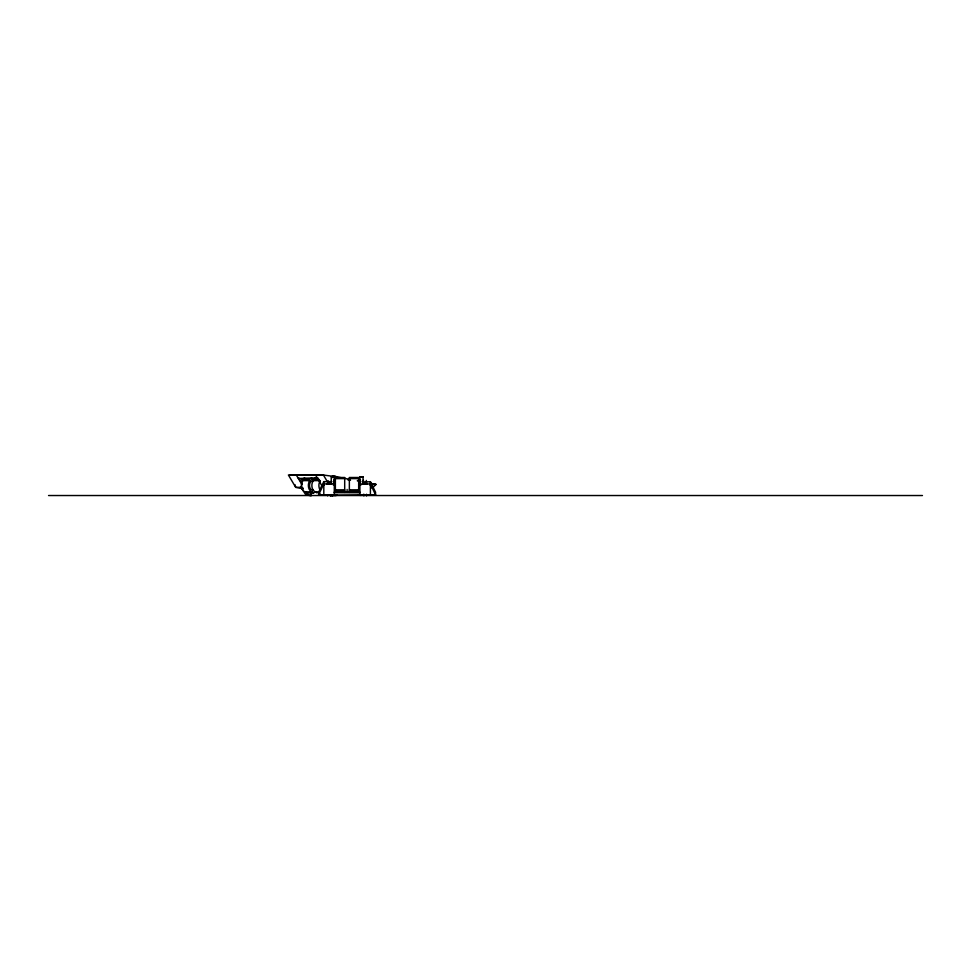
<?xml version="1.0" encoding="UTF-8"?>
<svg xmlns="http://www.w3.org/2000/svg" width="971" height="971" viewBox="0 0 971 971"><rect width="100%" height="100%" fill="white"/><g stroke="black" fill="none" stroke-linecap="round" stroke-linejoin="round"><path stroke-width="1.46" d="M327.64 482.769L327.64 483.509M328.222 480.803L328.222 482.478M330.346 482.769L330.346 483.509M363.433 480.087L363.421 482.551M363.894 482.83L363.894 483.57M366.334 480.439L366.334 482.563M366.601 482.83L366.589 483.57M362.656 482.053L370.412 481.725L375.559 492.248L375.559 494.846L323.804 495.295L323.816 481.64L331.584 481.652M327.615 495.805L327.615 494.919M330.322 495.817L330.322 494.919M331.111 495.574L331.111 494.567M350.033 479.407L335.553 476.64L331.22 476.7L331.208 483.922L331.584 483.4M347.096 492.176L347.108 489.469M359.938 476.737L363.033 476.919L359.938 476.737L359.901 495.356L375.559 494.846L370.412 483.983L370.412 481.725M363.033 476.749L363.033 483.971L362.656 483.449M363.409 495.198L363.409 494.506M363.87 495.865L363.87 494.251M366.577 495.865L366.577 494.251M370.4 495.368L370.412 483.983L359.925 483.959L359.925 481.701L360.933 481.701M300.573 486.811L300.488 487.818L302.636 487.818M333.757 480.681L335.553 476.64L323.428 475.05L288.375 474.977L295.706 487.333L301.265 487.345L304.578 492.952A13.91 9.164 -89.9 0 0 306.144 495.04L311.218 495.574L311.436 492.916M334.327 477.562L334.74 476.627M333.296 481.665L334.315 481.665L334.315 483.922L323.816 483.91L318.634 494.761L323.804 495.295M320.151 493.826L319.714 494.761L324.399 495.246M323.816 481.64L318.634 492.163L318.634 494.761L334.291 495.307L334.327 476.7L331.22 476.7M369.817 484.99L370.412 483.983M317.954 477.975L298.315 478.448M374.43 485.233L375.292 484.395M372.099 488.316L376.105 484.408L370.315 483.291M314.689 492.358L313.451 492.952L312.213 491.836A6.372 4.2 -90 0 1 308.572 487.43A6.372 4.2 -90 0 1 309.858 480.621L302.843 480.621L301.483 479.565L304.676 478.023M301.483 479.565L308.487 479.565L311.679 478.023L312.917 479.14M320.369 480.621L313.366 480.621L311.994 479.565L315.187 478.023M369.805 495.319L374.49 494.846M335.371 478.096L344.693 478.096M349.354 478.096L358.663 478.096M303.425 478.63L310.441 478.63M313.949 478.63L318.16 478.63M335.371 478.606L344.693 478.606M349.354 478.606L358.663 478.606M311.994 479.565L319.01 479.565M335.371 489.833L344.693 489.833M349.354 489.833L358.663 489.833M335.371 490.877L344.693 490.877M349.354 490.877L358.663 490.877M302.843 480.621A6.372 4.2 -90 0 0 301.556 487.43A6.372 4.2 -90 0 0 305.197 491.836L312.213 491.836M313.366 480.621A6.372 4.2 -90 0 0 312.067 487.43A6.372 4.2 -90 0 0 315.721 491.836L318.524 491.836M335.371 491.824L344.693 491.824M349.354 491.824L358.663 491.824M313.451 492.952L306.435 492.952L305.197 491.836M48.55 495.526L922.45 495.526M289.589 475.122L323.744 475.195M362.656 483.291L367.305 483.813L362.656 483.813M373.24 484.395L376.105 484.408M333.296 484.93L334.315 484.213M360.933 484.978L359.913 484.25M334.303 492.127L359.913 492.163M334.303 492.685L359.913 492.722M306.144 495.04L311.218 495.574M330.48 495.611L332.822 495.623L330.079 495.101M357.279 480.791L360.168 481.349M347.594 479.674L350.495 480.232M316.291 475.183L315.526 475.025L322.129 486.155M297.029 475.135L296.264 474.989L302.127 484.881M303.061 488.753L295.706 487.333L294.966 484.638M308.487 479.565L309.858 480.621M315.721 491.836L316.959 492.952M323.428 475.05L327.822 482.466M318.512 478.909L319.993 481.41M298.51 477.623L302.199 483.861M323.816 483.91L324.411 484.917M358.663 492.431L358.663 477.501L349.354 477.501L349.354 492.431M344.693 492.431L344.693 477.501L335.371 477.501L335.371 492.431M319.872 489.602A6.372 4.2 -90 0 1 319.641 481.847M313.305 490.015A4.661 3.071 -90 0 1 309.494 485.391A4.661 3.071 -90 0 1 313.427 481.021M308.475 495.052A13.91 9.164 -89.9 0 1 306.921 492.952M302.879 488.292A6.748 4.442 -89.9 0 1 302.054 487.054M337.289 495.004A7.634 5.037 -89.9 0 1 333.441 495.028M335.104 494.992A7.634 5.037 -89.9 0 1 331.245 495.028M327.749 495.089A13.91 9.164 -89.9 0 1 327.409 494.712M332.155 477.635A6.761 4.454 -89.9 0 1 337.568 477.586M332.252 476.276A6.761 4.454 -89.9 0 1 335.541 477.586M361.855 494.652A7.634 5.037 -89.9 0 1 357.996 494.676M364.04 494.652A7.634 5.037 -89.9 0 1 360.18 494.688M359.015 481.567A7.647 5.037 -89.9 0 1 360.144 480.56M357.959 480.548A7.647 5.037 -89.9 0 1 360.544 480.014M331.584 483.242L326.924 483.752L331.584 483.242"/></g></svg>
